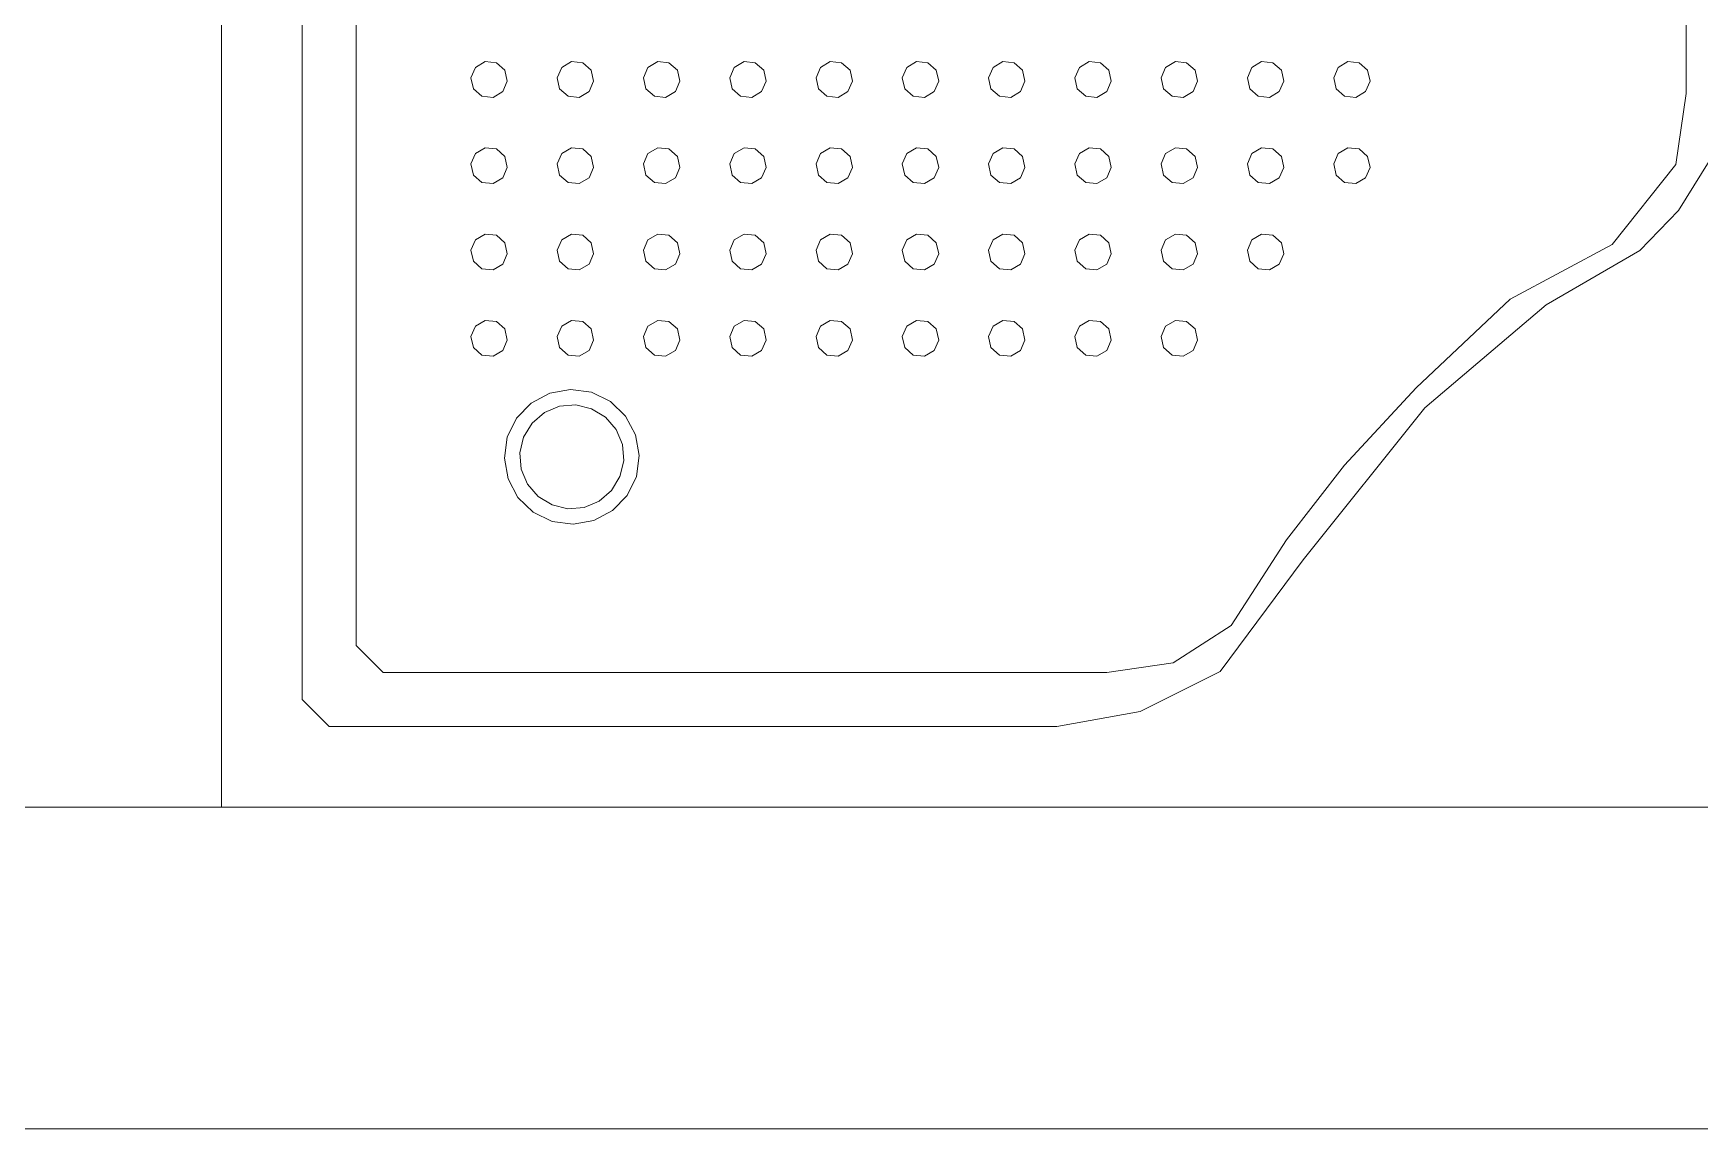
# Model space of a CAD drawing. Header units: millimetres. Extents: x -32 to 1412, y -324 to 2887.
# Drawn here: x 1035.104 to 1035.881, y 2053.059 to 2053.57 of the extents above; entities that cross this region are included whole.
import ezdxf

# ---------------------------------------------------------------- set-up
doc = ezdxf.new("R2010")
doc.units = ezdxf.units.MM
doc.header["$LTSCALE"] = 0.5
doc.layers.add('arquitetura', color=252, linetype='CONTINUOUS', lineweight=5)

msp = doc.modelspace()

# ---------------------------------------------------------------- linework, layer by layer
at = {"layer": 'arquitetura', "color": 252}
for p, q in [((1035.19123, 2053.95913), (1035.19123, 2053.20913)), ((1035.19123, 2053.95913), (1035.19123, 2053.20913)), ((1035.87462, 2053.54225), (1035.87462, 2053.87994)), ((1035.22895, 2053.74996), (1035.22895, 2053.25942)), ((1035.25411, 2053.74996), (1035.25411, 2053.28458)), ((1035.30977, 2053.55438), (1035.30766, 2053.54955)), ((1035.31432, 2053.55705), (1035.30977, 2053.55438)), ((1035.31957, 2053.55654), (1035.31432, 2053.55705)), ((1035.32352, 2053.55304), (1035.31957, 2053.55654)), ((1035.35002, 2053.55438), (1035.34791, 2053.54955)), ((1035.35457, 2053.55705), (1035.35002, 2053.55438)), ((1035.35982, 2053.55654), (1035.35457, 2053.55705)), ((1035.36377, 2053.55304), (1035.35982, 2053.55654)), ((1035.39027, 2053.55438), (1035.38816, 2053.54955)), ((1035.39482, 2053.55705), (1035.39027, 2053.55438)), ((1035.40007, 2053.55654), (1035.39482, 2053.55705)), ((1035.40402, 2053.55304), (1035.40007, 2053.55654)), ((1035.43052, 2053.55438), (1035.42841, 2053.54955)), ((1035.43507, 2053.55705), (1035.43052, 2053.55438)), ((1035.44032, 2053.55654), (1035.43507, 2053.55705)), ((1035.44427, 2053.55304), (1035.44032, 2053.55654)), ((1035.47077, 2053.55438), (1035.46866, 2053.54955)), ((1035.47532, 2053.55705), (1035.47077, 2053.55438)), ((1035.48057, 2053.55654), (1035.47532, 2053.55705)), ((1035.48452, 2053.55304), (1035.48057, 2053.55654)), ((1035.51102, 2053.55438), (1035.50891, 2053.54955)), ((1035.51557, 2053.55705), (1035.51102, 2053.55438)), ((1035.52082, 2053.55654), (1035.51557, 2053.55705)), ((1035.52476, 2053.55304), (1035.52082, 2053.55654)), ((1035.55127, 2053.55438), (1035.54916, 2053.54955)), ((1035.55582, 2053.55705), (1035.55127, 2053.55438)), ((1035.56107, 2053.55654), (1035.55582, 2053.55705)), ((1035.56501, 2053.55304), (1035.56107, 2053.55654)), ((1035.59152, 2053.55438), (1035.58941, 2053.54955)), ((1035.59607, 2053.55705), (1035.59152, 2053.55438)), ((1035.60132, 2053.55654), (1035.59607, 2053.55705)), ((1035.60526, 2053.55304), (1035.60132, 2053.55654)), ((1035.63177, 2053.55438), (1035.62966, 2053.54955)), ((1035.63631, 2053.55705), (1035.63177, 2053.55438)), ((1035.64157, 2053.55654), (1035.63631, 2053.55705)), ((1035.64551, 2053.55304), (1035.64157, 2053.55654)), ((1035.67202, 2053.55438), (1035.66991, 2053.54955)), ((1035.67656, 2053.55705), (1035.67202, 2053.55438)), ((1035.68181, 2053.55654), (1035.67656, 2053.55705)), ((1035.68576, 2053.55304), (1035.68181, 2053.55654)), ((1035.71226, 2053.55438), (1035.71016, 2053.54955)), ((1035.71681, 2053.55705), (1035.71226, 2053.55438)), ((1035.72206, 2053.55654), (1035.71681, 2053.55705)), ((1035.72601, 2053.55304), (1035.72206, 2053.55654)), ((1035.30766, 2053.54955), (1035.3088, 2053.54439)), ((1035.32254, 2053.54305), (1035.32465, 2053.54789)), ((1035.32465, 2053.54789), (1035.32352, 2053.55304)), ((1035.34791, 2053.54955), (1035.34905, 2053.54439)), ((1035.36279, 2053.54305), (1035.3649, 2053.54789)), ((1035.3649, 2053.54789), (1035.36377, 2053.55304)), ((1035.38816, 2053.54955), (1035.3893, 2053.54439)), ((1035.40304, 2053.54305), (1035.40515, 2053.54789)), ((1035.40515, 2053.54789), (1035.40402, 2053.55304)), ((1035.42841, 2053.54955), (1035.42955, 2053.54439)), ((1035.44329, 2053.54305), (1035.4454, 2053.54789)), ((1035.4454, 2053.54789), (1035.44427, 2053.55304)), ((1035.46866, 2053.54955), (1035.46979, 2053.54439)), ((1035.48354, 2053.54305), (1035.48565, 2053.54789)), ((1035.48565, 2053.54789), (1035.48452, 2053.55304)), ((1035.50891, 2053.54955), (1035.51004, 2053.54439)), ((1035.52379, 2053.54305), (1035.5259, 2053.54789)), ((1035.5259, 2053.54789), (1035.52476, 2053.55304)), ((1035.54916, 2053.54955), (1035.55029, 2053.54439)), ((1035.56404, 2053.54305), (1035.56615, 2053.54789)), ((1035.56615, 2053.54789), (1035.56501, 2053.55304)), ((1035.58941, 2053.54955), (1035.59054, 2053.54439)), ((1035.60429, 2053.54305), (1035.6064, 2053.54789)), ((1035.6064, 2053.54789), (1035.60526, 2053.55304)), ((1035.62966, 2053.54955), (1035.63079, 2053.54439)), ((1035.64454, 2053.54305), (1035.64665, 2053.54789)), ((1035.64665, 2053.54789), (1035.64551, 2053.55304)), ((1035.66991, 2053.54955), (1035.67104, 2053.54439)), ((1035.68479, 2053.54305), (1035.6869, 2053.54789)), ((1035.6869, 2053.54789), (1035.68576, 2053.55304)), ((1035.71016, 2053.54955), (1035.71129, 2053.54439)), ((1035.72504, 2053.54305), (1035.72715, 2053.54789)), ((1035.72715, 2053.54789), (1035.72601, 2053.55304)), ((1035.3088, 2053.54439), (1035.31274, 2053.54089)), ((1035.31274, 2053.54089), (1035.318, 2053.54038)), ((1035.318, 2053.54038), (1035.32254, 2053.54305)), ((1035.34905, 2053.54439), (1035.35299, 2053.54089)), ((1035.35299, 2053.54089), (1035.35824, 2053.54038)), ((1035.35824, 2053.54038), (1035.36279, 2053.54305)), ((1035.3893, 2053.54439), (1035.39324, 2053.54089)), ((1035.39324, 2053.54089), (1035.39849, 2053.54038)), ((1035.39849, 2053.54038), (1035.40304, 2053.54305)), ((1035.42955, 2053.54439), (1035.43349, 2053.54089)), ((1035.43349, 2053.54089), (1035.43874, 2053.54038)), ((1035.43874, 2053.54038), (1035.44329, 2053.54305)), ((1035.46979, 2053.54439), (1035.47374, 2053.54089)), ((1035.47374, 2053.54089), (1035.47899, 2053.54038)), ((1035.47899, 2053.54038), (1035.48354, 2053.54305)), ((1035.51004, 2053.54439), (1035.51399, 2053.54089)), ((1035.51399, 2053.54089), (1035.51924, 2053.54038)), ((1035.51924, 2053.54038), (1035.52379, 2053.54305)), ((1035.55029, 2053.54439), (1035.55424, 2053.54089)), ((1035.55424, 2053.54089), (1035.55949, 2053.54038)), ((1035.55949, 2053.54038), (1035.56404, 2053.54305)), ((1035.59054, 2053.54439), (1035.59449, 2053.54089)), ((1035.59449, 2053.54089), (1035.59974, 2053.54038)), ((1035.59974, 2053.54038), (1035.60429, 2053.54305)), ((1035.63079, 2053.54439), (1035.63474, 2053.54089)), ((1035.63474, 2053.54089), (1035.63999, 2053.54038)), ((1035.63999, 2053.54038), (1035.64454, 2053.54305)), ((1035.67104, 2053.54439), (1035.67499, 2053.54089)), ((1035.67499, 2053.54089), (1035.68024, 2053.54038)), ((1035.68024, 2053.54038), (1035.68479, 2053.54305)), ((1035.71129, 2053.54439), (1035.71524, 2053.54089)), ((1035.71524, 2053.54089), (1035.72049, 2053.54038)), ((1035.72049, 2053.54038), (1035.72504, 2053.54305)), ((1035.87462, 2053.54225), (1035.86981, 2053.50898)), ((1035.89683, 2053.52907), (1035.87109, 2053.48761)), ((1035.31432, 2053.5168), (1035.30977, 2053.51413)), ((1035.31957, 2053.51629), (1035.31432, 2053.5168)), ((1035.32352, 2053.51279), (1035.31957, 2053.51629)), ((1035.35457, 2053.5168), (1035.35002, 2053.51413)), ((1035.35982, 2053.51629), (1035.35457, 2053.5168)), ((1035.36377, 2053.51279), (1035.35982, 2053.51629)), ((1035.39482, 2053.5168), (1035.39027, 2053.51413)), ((1035.40007, 2053.51629), (1035.39482, 2053.5168)), ((1035.40402, 2053.51279), (1035.40007, 2053.51629)), ((1035.43507, 2053.5168), (1035.43052, 2053.51413)), ((1035.44032, 2053.51629), (1035.43507, 2053.5168)), ((1035.44427, 2053.51279), (1035.44032, 2053.51629)), ((1035.47532, 2053.5168), (1035.47077, 2053.51413)), ((1035.48057, 2053.51629), (1035.47532, 2053.5168)), ((1035.48452, 2053.51279), (1035.48057, 2053.51629)), ((1035.51557, 2053.5168), (1035.51102, 2053.51413)), ((1035.52082, 2053.51629), (1035.51557, 2053.5168)), ((1035.52476, 2053.51279), (1035.52082, 2053.51629)), ((1035.55582, 2053.5168), (1035.55127, 2053.51413)), ((1035.56107, 2053.51629), (1035.55582, 2053.5168)), ((1035.56501, 2053.51279), (1035.56107, 2053.51629)), ((1035.59607, 2053.5168), (1035.59152, 2053.51413)), ((1035.60132, 2053.51629), (1035.59607, 2053.5168)), ((1035.60526, 2053.51279), (1035.60132, 2053.51629)), ((1035.63631, 2053.5168), (1035.63177, 2053.51413)), ((1035.64157, 2053.51629), (1035.63631, 2053.5168)), ((1035.64551, 2053.51279), (1035.64157, 2053.51629)), ((1035.67656, 2053.5168), (1035.67202, 2053.51413)), ((1035.68181, 2053.51629), (1035.67656, 2053.5168)), ((1035.68576, 2053.51279), (1035.68181, 2053.51629)), ((1035.71681, 2053.5168), (1035.71226, 2053.51413)), ((1035.72206, 2053.51629), (1035.71681, 2053.5168)), ((1035.72601, 2053.51279), (1035.72206, 2053.51629)), ((1035.30977, 2053.51413), (1035.30766, 2053.5093)), ((1035.30766, 2053.5093), (1035.3088, 2053.50414)), ((1035.32254, 2053.5028), (1035.32465, 2053.50764)), ((1035.32465, 2053.50764), (1035.32352, 2053.51279)), ((1035.35002, 2053.51413), (1035.34791, 2053.5093)), ((1035.34791, 2053.5093), (1035.34905, 2053.50414)), ((1035.36279, 2053.5028), (1035.3649, 2053.50764)), ((1035.3649, 2053.50764), (1035.36377, 2053.51279)), ((1035.39027, 2053.51413), (1035.38816, 2053.5093)), ((1035.38816, 2053.5093), (1035.3893, 2053.50414)), ((1035.40304, 2053.5028), (1035.40515, 2053.50764)), ((1035.40515, 2053.50764), (1035.40402, 2053.51279)), ((1035.43052, 2053.51413), (1035.42841, 2053.5093)), ((1035.42841, 2053.5093), (1035.42955, 2053.50414)), ((1035.44329, 2053.5028), (1035.4454, 2053.50764)), ((1035.4454, 2053.50764), (1035.44427, 2053.51279)), ((1035.47077, 2053.51413), (1035.46866, 2053.5093)), ((1035.46866, 2053.5093), (1035.46979, 2053.50414)), ((1035.48354, 2053.5028), (1035.48565, 2053.50764)), ((1035.48565, 2053.50764), (1035.48452, 2053.51279)), ((1035.51102, 2053.51413), (1035.50891, 2053.5093)), ((1035.50891, 2053.5093), (1035.51004, 2053.50414)), ((1035.52379, 2053.5028), (1035.5259, 2053.50764)), ((1035.5259, 2053.50764), (1035.52476, 2053.51279)), ((1035.55127, 2053.51413), (1035.54916, 2053.5093)), ((1035.54916, 2053.5093), (1035.55029, 2053.50414)), ((1035.56404, 2053.5028), (1035.56615, 2053.50764)), ((1035.56615, 2053.50764), (1035.56501, 2053.51279)), ((1035.59152, 2053.51413), (1035.58941, 2053.5093)), ((1035.58941, 2053.5093), (1035.59054, 2053.50414)), ((1035.60429, 2053.5028), (1035.6064, 2053.50764)), ((1035.6064, 2053.50764), (1035.60526, 2053.51279)), ((1035.63177, 2053.51413), (1035.62966, 2053.5093)), ((1035.62966, 2053.5093), (1035.63079, 2053.50414)), ((1035.64454, 2053.5028), (1035.64665, 2053.50764)), ((1035.64665, 2053.50764), (1035.64551, 2053.51279)), ((1035.67202, 2053.51413), (1035.66991, 2053.5093)), ((1035.66991, 2053.5093), (1035.67104, 2053.50414)), ((1035.68479, 2053.5028), (1035.6869, 2053.50764)), ((1035.6869, 2053.50764), (1035.68576, 2053.51279)), ((1035.71226, 2053.51413), (1035.71016, 2053.5093)), ((1035.71016, 2053.5093), (1035.71129, 2053.50414)), ((1035.72504, 2053.5028), (1035.72715, 2053.50764)), ((1035.72715, 2053.50764), (1035.72601, 2053.51279)), ((1035.86981, 2053.50898), (1035.8401, 2053.47166)), ((1035.3088, 2053.50414), (1035.31274, 2053.50064)), ((1035.31274, 2053.50064), (1035.318, 2053.50013)), ((1035.318, 2053.50013), (1035.32254, 2053.5028)), ((1035.34905, 2053.50414), (1035.35299, 2053.50064)), ((1035.35299, 2053.50064), (1035.35824, 2053.50013)), ((1035.35824, 2053.50013), (1035.36279, 2053.5028)), ((1035.3893, 2053.50414), (1035.39324, 2053.50064)), ((1035.39324, 2053.50064), (1035.39849, 2053.50013)), ((1035.39849, 2053.50013), (1035.40304, 2053.5028)), ((1035.42955, 2053.50414), (1035.43349, 2053.50064)), ((1035.43349, 2053.50064), (1035.43874, 2053.50013)), ((1035.43874, 2053.50013), (1035.44329, 2053.5028)), ((1035.46979, 2053.50414), (1035.47374, 2053.50064)), ((1035.47374, 2053.50064), (1035.47899, 2053.50013)), ((1035.47899, 2053.50013), (1035.48354, 2053.5028)), ((1035.51004, 2053.50414), (1035.51399, 2053.50064)), ((1035.51399, 2053.50064), (1035.51924, 2053.50013)), ((1035.51924, 2053.50013), (1035.52379, 2053.5028)), ((1035.55029, 2053.50414), (1035.55424, 2053.50064)), ((1035.55424, 2053.50064), (1035.55949, 2053.50013)), ((1035.55949, 2053.50013), (1035.56404, 2053.5028)), ((1035.59054, 2053.50414), (1035.59449, 2053.50064)), ((1035.59449, 2053.50064), (1035.59974, 2053.50013)), ((1035.59974, 2053.50013), (1035.60429, 2053.5028)), ((1035.63079, 2053.50414), (1035.63474, 2053.50064)), ((1035.63474, 2053.50064), (1035.63999, 2053.50013)), ((1035.63999, 2053.50013), (1035.64454, 2053.5028)), ((1035.67104, 2053.50414), (1035.67499, 2053.50064)), ((1035.67499, 2053.50064), (1035.68024, 2053.50013)), ((1035.68024, 2053.50013), (1035.68479, 2053.5028)), ((1035.71129, 2053.50414), (1035.71524, 2053.50064)), ((1035.71524, 2053.50064), (1035.72049, 2053.50013)), ((1035.72049, 2053.50013), (1035.72504, 2053.5028)), ((1035.87109, 2053.48761), (1035.85303, 2053.4689)), ((1035.31432, 2053.47655), (1035.30977, 2053.47388)), ((1035.31957, 2053.47604), (1035.31432, 2053.47655)), ((1035.32352, 2053.47254), (1035.31957, 2053.47604)), ((1035.35457, 2053.47655), (1035.35002, 2053.47388)), ((1035.35982, 2053.47604), (1035.35457, 2053.47655)), ((1035.36377, 2053.47254), (1035.35982, 2053.47604)), ((1035.39482, 2053.47655), (1035.39027, 2053.47388)), ((1035.40007, 2053.47604), (1035.39482, 2053.47655)), ((1035.40402, 2053.47254), (1035.40007, 2053.47604)), ((1035.43507, 2053.47655), (1035.43052, 2053.47388)), ((1035.44032, 2053.47604), (1035.43507, 2053.47655)), ((1035.44427, 2053.47254), (1035.44032, 2053.47604)), ((1035.47532, 2053.47655), (1035.47077, 2053.47388)), ((1035.48057, 2053.47604), (1035.47532, 2053.47655)), ((1035.48452, 2053.47254), (1035.48057, 2053.47604)), ((1035.51557, 2053.47655), (1035.51102, 2053.47388)), ((1035.52082, 2053.47604), (1035.51557, 2053.47655)), ((1035.52476, 2053.47254), (1035.52082, 2053.47604)), ((1035.55582, 2053.47655), (1035.55127, 2053.47388)), ((1035.56107, 2053.47604), (1035.55582, 2053.47655)), ((1035.56501, 2053.47254), (1035.56107, 2053.47604)), ((1035.59607, 2053.47655), (1035.59152, 2053.47388)), ((1035.60132, 2053.47604), (1035.59607, 2053.47655)), ((1035.60526, 2053.47254), (1035.60132, 2053.47604)), ((1035.63631, 2053.47655), (1035.63177, 2053.47388)), ((1035.64157, 2053.47604), (1035.63631, 2053.47655)), ((1035.64551, 2053.47254), (1035.64157, 2053.47604)), ((1035.67656, 2053.47655), (1035.67202, 2053.47388)), ((1035.68181, 2053.47604), (1035.67656, 2053.47655)), ((1035.68576, 2053.47254), (1035.68181, 2053.47604)), ((1035.30977, 2053.47388), (1035.30766, 2053.46905)), ((1035.30766, 2053.46905), (1035.3088, 2053.46389)), ((1035.32465, 2053.46739), (1035.32352, 2053.47254)), ((1035.35002, 2053.47388), (1035.34791, 2053.46905)), ((1035.34791, 2053.46905), (1035.34905, 2053.46389)), ((1035.3649, 2053.46739), (1035.36377, 2053.47254)), ((1035.39027, 2053.47388), (1035.38816, 2053.46905)), ((1035.38816, 2053.46905), (1035.3893, 2053.46389)), ((1035.40515, 2053.46739), (1035.40402, 2053.47254)), ((1035.43052, 2053.47388), (1035.42841, 2053.46905)), ((1035.42841, 2053.46905), (1035.42955, 2053.46389)), ((1035.4454, 2053.46739), (1035.44427, 2053.47254)), ((1035.47077, 2053.47388), (1035.46866, 2053.46905)), ((1035.46866, 2053.46905), (1035.46979, 2053.46389)), ((1035.48565, 2053.46739), (1035.48452, 2053.47254)), ((1035.51102, 2053.47388), (1035.50891, 2053.46905)), ((1035.50891, 2053.46905), (1035.51004, 2053.46389)), ((1035.5259, 2053.46739), (1035.52476, 2053.47254)), ((1035.55127, 2053.47388), (1035.54916, 2053.46905)), ((1035.54916, 2053.46905), (1035.55029, 2053.46389)), ((1035.56615, 2053.46739), (1035.56501, 2053.47254)), ((1035.59152, 2053.47388), (1035.58941, 2053.46905)), ((1035.58941, 2053.46905), (1035.59054, 2053.46389)), ((1035.6064, 2053.46739), (1035.60526, 2053.47254)), ((1035.63177, 2053.47388), (1035.62966, 2053.46905)), ((1035.62966, 2053.46905), (1035.63079, 2053.46389)), ((1035.64665, 2053.46739), (1035.64551, 2053.47254)), ((1035.67202, 2053.47388), (1035.66991, 2053.46905)), ((1035.66991, 2053.46905), (1035.67104, 2053.46389)), ((1035.6869, 2053.46739), (1035.68576, 2053.47254)), ((1035.8401, 2053.47166), (1035.79246, 2053.44625)), ((1035.85303, 2053.4689), (1035.80923, 2053.44359)), ((1035.3088, 2053.46389), (1035.31274, 2053.46039)), ((1035.31274, 2053.46039), (1035.318, 2053.45988)), ((1035.318, 2053.45988), (1035.32254, 2053.46255)), ((1035.32254, 2053.46255), (1035.32465, 2053.46739)), ((1035.34905, 2053.46389), (1035.35299, 2053.46039)), ((1035.35299, 2053.46039), (1035.35824, 2053.45988)), ((1035.35824, 2053.45988), (1035.36279, 2053.46255)), ((1035.36279, 2053.46255), (1035.3649, 2053.46739)), ((1035.3893, 2053.46389), (1035.39324, 2053.46039)), ((1035.39324, 2053.46039), (1035.39849, 2053.45988)), ((1035.39849, 2053.45988), (1035.40304, 2053.46255)), ((1035.40304, 2053.46255), (1035.40515, 2053.46739)), ((1035.42955, 2053.46389), (1035.43349, 2053.46039)), ((1035.43349, 2053.46039), (1035.43874, 2053.45988)), ((1035.43874, 2053.45988), (1035.44329, 2053.46255)), ((1035.44329, 2053.46255), (1035.4454, 2053.46739)), ((1035.46979, 2053.46389), (1035.47374, 2053.46039)), ((1035.47374, 2053.46039), (1035.47899, 2053.45988)), ((1035.47899, 2053.45988), (1035.48354, 2053.46255)), ((1035.48354, 2053.46255), (1035.48565, 2053.46739)), ((1035.51004, 2053.46389), (1035.51399, 2053.46039)), ((1035.51399, 2053.46039), (1035.51924, 2053.45988)), ((1035.51924, 2053.45988), (1035.52379, 2053.46255)), ((1035.52379, 2053.46255), (1035.5259, 2053.46739)), ((1035.55029, 2053.46389), (1035.55424, 2053.46039)), ((1035.55424, 2053.46039), (1035.55949, 2053.45988)), ((1035.55949, 2053.45988), (1035.56404, 2053.46255)), ((1035.56404, 2053.46255), (1035.56615, 2053.46739)), ((1035.59054, 2053.46389), (1035.59449, 2053.46039)), ((1035.59449, 2053.46039), (1035.59974, 2053.45988)), ((1035.59974, 2053.45988), (1035.60429, 2053.46255)), ((1035.60429, 2053.46255), (1035.6064, 2053.46739)), ((1035.63079, 2053.46389), (1035.63474, 2053.46039)), ((1035.63474, 2053.46039), (1035.63999, 2053.45988)), ((1035.63999, 2053.45988), (1035.64454, 2053.46255)), ((1035.64454, 2053.46255), (1035.64665, 2053.46739)), ((1035.67104, 2053.46389), (1035.67499, 2053.46039)), ((1035.67499, 2053.46039), (1035.68024, 2053.45988)), ((1035.68024, 2053.45988), (1035.68479, 2053.46255)), ((1035.68479, 2053.46255), (1035.6869, 2053.46739)), ((1035.79246, 2053.44625), (1035.74866, 2053.40479)), ((1035.80923, 2053.44359), (1035.75263, 2053.39543)), ((1035.30977, 2053.43363), (1035.30766, 2053.4288)), ((1035.31432, 2053.43631), (1035.30977, 2053.43363)), ((1035.31957, 2053.43579), (1035.31432, 2053.43631)), ((1035.32352, 2053.43229), (1035.31957, 2053.43579)), ((1035.32465, 2053.42714), (1035.32352, 2053.43229)), ((1035.35002, 2053.43363), (1035.34791, 2053.4288)), ((1035.35457, 2053.43631), (1035.35002, 2053.43363)), ((1035.35982, 2053.43579), (1035.35457, 2053.43631)), ((1035.36377, 2053.43229), (1035.35982, 2053.43579)), ((1035.3649, 2053.42714), (1035.36377, 2053.43229)), ((1035.39027, 2053.43363), (1035.38816, 2053.4288)), ((1035.39482, 2053.43631), (1035.39027, 2053.43363)), ((1035.40007, 2053.43579), (1035.39482, 2053.43631)), ((1035.40402, 2053.43229), (1035.40007, 2053.43579)), ((1035.40515, 2053.42714), (1035.40402, 2053.43229)), ((1035.43052, 2053.43363), (1035.42841, 2053.4288)), ((1035.43507, 2053.43631), (1035.43052, 2053.43363)), ((1035.44032, 2053.43579), (1035.43507, 2053.43631)), ((1035.44427, 2053.43229), (1035.44032, 2053.43579)), ((1035.4454, 2053.42714), (1035.44427, 2053.43229)), ((1035.47077, 2053.43363), (1035.46866, 2053.4288)), ((1035.47532, 2053.43631), (1035.47077, 2053.43363)), ((1035.48057, 2053.43579), (1035.47532, 2053.43631)), ((1035.48452, 2053.43229), (1035.48057, 2053.43579)), ((1035.48565, 2053.42714), (1035.48452, 2053.43229)), ((1035.51102, 2053.43363), (1035.50891, 2053.4288)), ((1035.51557, 2053.43631), (1035.51102, 2053.43363)), ((1035.52082, 2053.43579), (1035.51557, 2053.43631)), ((1035.52476, 2053.43229), (1035.52082, 2053.43579)), ((1035.5259, 2053.42714), (1035.52476, 2053.43229)), ((1035.55127, 2053.43363), (1035.54916, 2053.4288)), ((1035.55582, 2053.43631), (1035.55127, 2053.43363)), ((1035.56107, 2053.43579), (1035.55582, 2053.43631)), ((1035.56501, 2053.43229), (1035.56107, 2053.43579)), ((1035.56615, 2053.42714), (1035.56501, 2053.43229)), ((1035.59152, 2053.43363), (1035.58941, 2053.4288)), ((1035.59607, 2053.43631), (1035.59152, 2053.43363)), ((1035.60132, 2053.43579), (1035.59607, 2053.43631)), ((1035.60526, 2053.43229), (1035.60132, 2053.43579)), ((1035.6064, 2053.42714), (1035.60526, 2053.43229)), ((1035.63177, 2053.43363), (1035.62966, 2053.4288)), ((1035.63631, 2053.43631), (1035.63177, 2053.43363)), ((1035.64157, 2053.43579), (1035.63631, 2053.43631)), ((1035.64551, 2053.43229), (1035.64157, 2053.43579)), ((1035.64665, 2053.42714), (1035.64551, 2053.43229)), ((1035.30766, 2053.4288), (1035.3088, 2053.42364)), ((1035.3088, 2053.42364), (1035.31274, 2053.42014)), ((1035.318, 2053.41963), (1035.32254, 2053.42231)), ((1035.32254, 2053.42231), (1035.32465, 2053.42714)), ((1035.34791, 2053.4288), (1035.34905, 2053.42364)), ((1035.34905, 2053.42364), (1035.35299, 2053.42014)), ((1035.35824, 2053.41963), (1035.36279, 2053.42231)), ((1035.36279, 2053.42231), (1035.3649, 2053.42714)), ((1035.38816, 2053.4288), (1035.3893, 2053.42364)), ((1035.3893, 2053.42364), (1035.39324, 2053.42014)), ((1035.39849, 2053.41963), (1035.40304, 2053.42231)), ((1035.40304, 2053.42231), (1035.40515, 2053.42714)), ((1035.42841, 2053.4288), (1035.42955, 2053.42364)), ((1035.42955, 2053.42364), (1035.43349, 2053.42014)), ((1035.43874, 2053.41963), (1035.44329, 2053.42231)), ((1035.44329, 2053.42231), (1035.4454, 2053.42714)), ((1035.46866, 2053.4288), (1035.46979, 2053.42364)), ((1035.46979, 2053.42364), (1035.47374, 2053.42014)), ((1035.47899, 2053.41963), (1035.48354, 2053.42231)), ((1035.48354, 2053.42231), (1035.48565, 2053.42714)), ((1035.50891, 2053.4288), (1035.51004, 2053.42364)), ((1035.51004, 2053.42364), (1035.51399, 2053.42014)), ((1035.51924, 2053.41963), (1035.52379, 2053.42231)), ((1035.52379, 2053.42231), (1035.5259, 2053.42714)), ((1035.54916, 2053.4288), (1035.55029, 2053.42364)), ((1035.55029, 2053.42364), (1035.55424, 2053.42014)), ((1035.55949, 2053.41963), (1035.56404, 2053.42231)), ((1035.56404, 2053.42231), (1035.56615, 2053.42714)), ((1035.58941, 2053.4288), (1035.59054, 2053.42364)), ((1035.59054, 2053.42364), (1035.59449, 2053.42014)), ((1035.59974, 2053.41963), (1035.60429, 2053.42231)), ((1035.60429, 2053.42231), (1035.6064, 2053.42714)), ((1035.62966, 2053.4288), (1035.63079, 2053.42364)), ((1035.63079, 2053.42364), (1035.63474, 2053.42014)), ((1035.63999, 2053.41963), (1035.64454, 2053.42231)), ((1035.64454, 2053.42231), (1035.64665, 2053.42714)), ((1035.31274, 2053.42014), (1035.318, 2053.41963)), ((1035.35299, 2053.42014), (1035.35824, 2053.41963)), ((1035.39324, 2053.42014), (1035.39849, 2053.41963)), ((1035.43349, 2053.42014), (1035.43874, 2053.41963)), ((1035.47374, 2053.42014), (1035.47899, 2053.41963)), ((1035.51399, 2053.42014), (1035.51924, 2053.41963)), ((1035.55424, 2053.42014), (1035.55949, 2053.41963)), ((1035.59449, 2053.42014), (1035.59974, 2053.41963)), ((1035.63474, 2053.42014), (1035.63999, 2053.41963)), ((1035.34443, 2053.40237), (1035.33575, 2053.39773)), ((1035.35413, 2053.4041), (1035.34443, 2053.40237)), ((1035.36388, 2053.40274), (1035.35413, 2053.4041)), ((1035.37274, 2053.39844), (1035.36388, 2053.40274)), ((1035.37984, 2053.39161), (1035.37274, 2053.39844)), ((1035.74866, 2053.40479), (1035.71524, 2053.36874)), ((1035.32892, 2053.39064), (1035.32461, 2053.38178)), ((1035.33575, 2053.39773), (1035.32892, 2053.39064)), ((1035.34197, 2053.39328), (1035.33621, 2053.38832)), ((1035.34898, 2053.39621), (1035.34197, 2053.39328)), ((1035.35655, 2053.39683), (1035.34898, 2053.39621)), ((1035.36394, 2053.39509), (1035.35655, 2053.39683)), ((1035.37043, 2053.39114), (1035.36394, 2053.39509)), ((1035.37538, 2053.38539), (1035.37043, 2053.39114)), ((1035.38447, 2053.38292), (1035.37984, 2053.39161)), ((1035.75263, 2053.39543), (1035.69591, 2053.32462)), ((1035.33621, 2053.38832), (1035.33227, 2053.38183)), ((1035.37831, 2053.37838), (1035.37538, 2053.38539)), ((1035.3862, 2053.37323), (1035.38447, 2053.38292)), ((1035.32461, 2053.38178), (1035.32326, 2053.37202)), ((1035.33227, 2053.38183), (1035.33052, 2053.37444)), ((1035.37894, 2053.37081), (1035.37831, 2053.37838)), ((1035.32326, 2053.37202), (1035.32499, 2053.36233)), ((1035.33052, 2053.37444), (1035.33115, 2053.36687)), ((1035.33115, 2053.36687), (1035.33408, 2053.35987)), ((1035.37719, 2053.36342), (1035.37894, 2053.37081)), ((1035.38485, 2053.36347), (1035.3862, 2053.37323)), ((1035.71524, 2053.36874), (1035.68822, 2053.33398)), ((1035.32499, 2053.36233), (1035.32962, 2053.35364)), ((1035.33408, 2053.35987), (1035.33903, 2053.35411)), ((1035.37325, 2053.35693), (1035.37719, 2053.36342)), ((1035.38054, 2053.35462), (1035.38485, 2053.36347)), ((1035.32962, 2053.35364), (1035.33672, 2053.34681)), ((1035.33903, 2053.35411), (1035.34552, 2053.35017)), ((1035.36048, 2053.34904), (1035.36749, 2053.35197)), ((1035.36749, 2053.35197), (1035.37325, 2053.35693)), ((1035.37371, 2053.34752), (1035.38054, 2053.35462)), ((1035.33672, 2053.34681), (1035.34558, 2053.34251)), ((1035.34552, 2053.35017), (1035.35291, 2053.34842)), ((1035.35291, 2053.34842), (1035.36048, 2053.34904)), ((1035.36503, 2053.34288), (1035.37371, 2053.34752)), ((1035.34558, 2053.34251), (1035.35533, 2053.34116)), ((1035.35533, 2053.34116), (1035.36503, 2053.34288)), ((1035.68822, 2053.33398), (1035.66235, 2053.29389)), ((1035.69591, 2053.32462), (1035.65723, 2053.27252)), ((1035.66235, 2053.29389), (1035.63533, 2053.27646)), ((1035.25411, 2053.28458), (1035.26668, 2053.272)), ((1035.63533, 2053.27646), (1035.60437, 2053.272)), ((1035.26668, 2053.272), (1035.60437, 2053.272)), ((1035.65723, 2053.27252), (1035.61984, 2053.25381)), ((1035.22895, 2053.25942), (1035.24153, 2053.24685)), ((1035.61984, 2053.25381), (1035.58106, 2053.24685)), ((1035.24153, 2053.24685), (1035.58106, 2053.24685)), ((1037.34123, 2053.20913), (1034.99123, 2053.20913)), ((1035.19123, 2053.20913), (1035.94123, 2053.20913)), ((1017.83123, 2053.05913), (1037.49123, 2053.05913))]:
    msp.add_line(p, q, dxfattribs=at)

doc.saveas('drawing.dxf')
